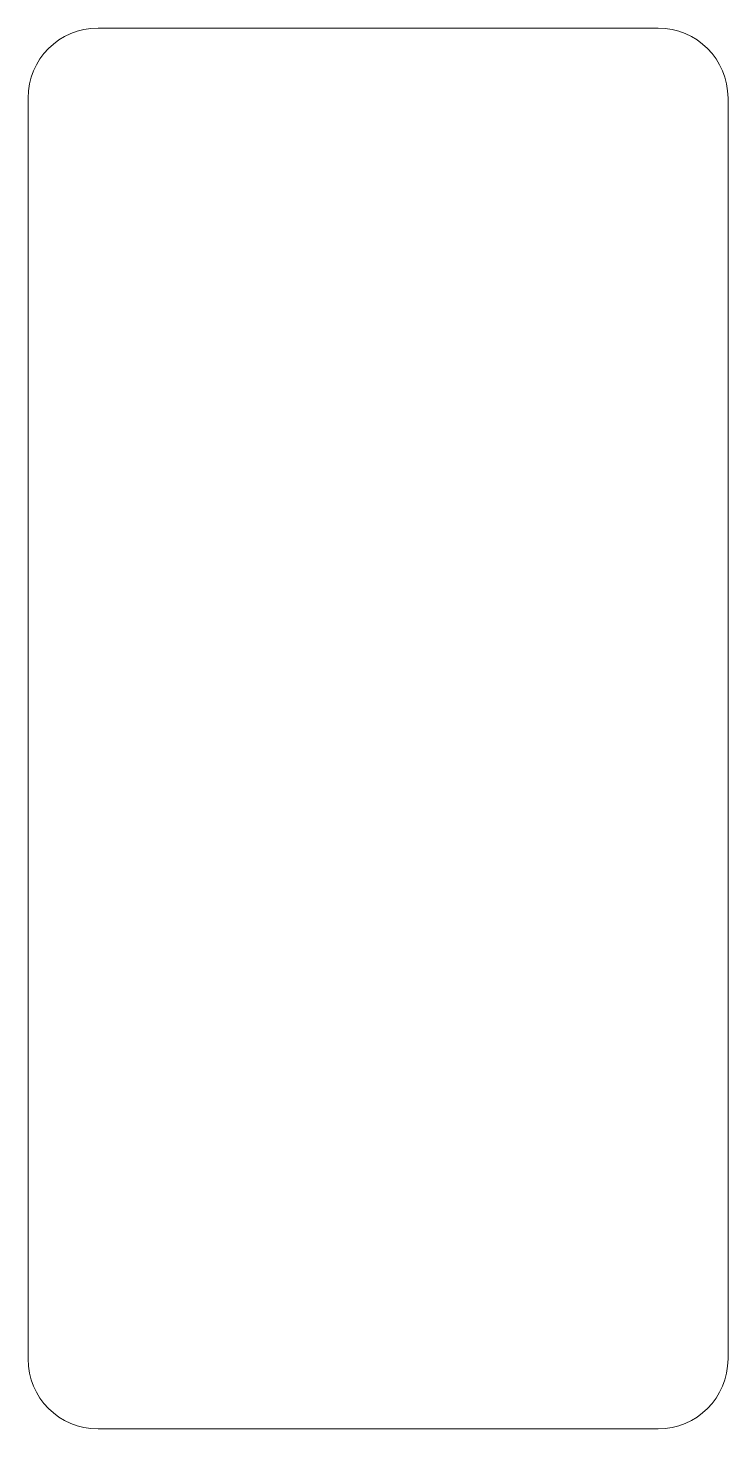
# Model space of a CAD drawing. Header units: millimetres. Extents: x -10 to 10, y -20 to 20.
import ezdxf

# ---------------------------------------------------------------- set-up
doc = ezdxf.new("R2010")
doc.units = ezdxf.units.MM
doc.layers.get('0').update_dxf_attribs({"linetype": 'CONTINUOUS', "lineweight": 0})

msp = doc.modelspace()

# ---------------------------------------------------------------- linework, layer by layer
for p, q in [((-8, 20), (8, 20)), ((-10, -18), (-10, 18)), ((10, 18), (10, -18)), ((8, -20), (-8, -20))]:
    msp.add_line(p, q)
for centre, start, end in [((-8, 18), 90, 180), ((8, 18), 0, 90), ((-8, -18), 180, 270), ((8, -18), 270, 0)]:
    msp.add_arc(centre, 2, start, end)

doc.saveas('drawing.dxf')
